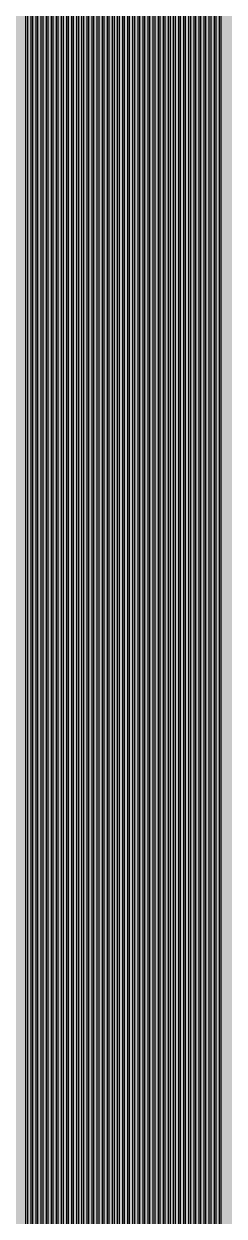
# Model space of a CAD drawing. Header units: metres. Extents: x -7231 to 10969, y -37556 to 1873.
# Drawn here: x 4284 to 4559, y -4676 to -3039 of the extents above; entities that cross this region are included whole.
import ezdxf

# ---------------------------------------------------------------- set-up
doc = ezdxf.new("R2010")
doc.units = ezdxf.units.M
doc.layers.add('Metal1', color=4, linetype='CONTINUOUS')
doc.layers.add('Polyimide', color=7, linetype='CONTINUOUS')

msp = doc.modelspace()

# ---------------------------------------------------------------- hatches: boundary and pattern name
at = {"layer": 'Polyimide'}
msp.add_hatch(color=7, dxfattribs=at).paths.add_polyline_path([(4065.7, -468), (4066.7, -502), (4068.5, -536), (4071.4, -570), (4075.5, -604), (4081, -638), (4088, -672), (4096.5, -706), (4106.6, -740), (4118.3, -774), (4131.6, -808), (4146.5, -842), (4162.9, -876), (4180.7, -910), (4199.8, -944), (4220.2, -978), (4241.7, -1012), (4264.2, -1046), (4287.5, -1080), (4311.5, -1114), (4336, -1148), (4360.9, -1182), (4385.9, -1216), (4410.9, -1250), (4435.7, -1284), (4460.2, -1318), (4484.2, -1352), (4507.5, -1385.9), (4530, -1419.9), (4551.5, -1453.9), (4571.9, -1487.9), (4591.1, -1521.9), (4608.9, -1555.9), (4625.3, -1589.9), (4640.1, -1623.9), (4653.4, -1657.9), (4665.1, -1691.9), (4675.2, -1725.9), (4683.7, -1759.9), (4690.7, -1793.9), (4696.2, -1827.9), (4700.3, -1861.9), (4703.2, -1895.9), (4705.1, -1929.9), (4706.1, -1963.9), (4706.4, -1997.9), (4706.5, -2031.9), (4706.5, -4793), (4710, -4838.4), (4720.2, -4882.7), (4737.1, -4925), (4760.1, -4964.2), (4788.9, -4999.5), (4822.6, -5030), (4860.5, -5055.1), (4901.8, -5074.2), (4901.8, -5074.2), (4970.7, -5105.2), (5034.7, -5145.3), (5092.8, -5193.5), (5143.8, -5249.2), (5186.9, -5311.2), (5221.2, -5378.4), (5246.2, -5449.7), (5261.4, -5523.7), (5266.5, -5599), (5261.4, -5674.3), (5246.2, -5748.3), (5221.2, -5819.6), (5186.9, -5886.8), (5143.8, -5948.8), (5092.8, -6004.5), (5034.7, -6052.7), (4970.7, -6092.8), (4901.8, -6123.8), (4860.5, -6142.9), (4822.6, -6168), (4788.9, -6198.5), (4760.1, -6233.8), (4737.1, -6273), (4720.2, -6315.3), (4710, -6359.6), (4706.5, -6405), (4706.5, -9221.5), (4710, -9266.9), (4720.2, -9311.2), (4737.1, -9353.5), (4760.1, -9392.7), (4788.9, -9428), (4822.6, -9458.5), (4860.5, -9483.6), (4901.8, -9502.7), (4970.7, -9533.7), (5034.7, -9573.8), (5092.8, -9622), (5143.8, -9677.7), (5186.9, -9739.7), (5221.2, -9806.9), (5246.2, -9878.2), (5261.4, -9952.2), (5266.5, -10027.5), (5261.4, -10102.8), (5246.2, -10176.8), (5221.2, -10248.1), (5186.9, -10315.3), (5143.8, -10377.3), (5092.8, -10433), (5034.7, -10481.2), (4970.7, -10521.3), (4901.8, -10552.3), (4860.5, -10571.4), (4822.6, -10596.5), (4788.9, -10627), (4760.1, -10662.3), (4737.1, -10701.5), (4720.2, -10743.8), (4710, -10788.1), (4706.5, -10833.5), (4706.5, -13650), (4710, -13695.4), (4720.2, -13739.7), (4737.1, -13782), (4760.1, -13821.2), (4788.9, -13856.5), (4822.6, -13887), (4860.5, -13912.1), (4901.8, -13931.2), (4970.7, -13962.2), (5034.7, -14002.2), (5092.8, -14050.5), (5143.8, -14106.2), (5186.9, -14168.2), (5221.2, -14235.4), (5246.2, -14306.7), (5261.4, -14380.7), (5266.5, -14456), (5261.4, -14531.3), (5246.2, -14605.3), (5221.2, -14676.5), (5186.9, -14743.8), (5143.8, -14805.8), (5092.8, -14861.5), (5034.7, -14909.7), (4970.7, -14949.8), (4901.8, -14980.8), (4860.5, -14999.9), (4822.6, -15025), (4788.9, -15055.5), (4760.1, -15090.8), (4737.1, -15130), (4720.2, -15172.3), (4710, -15216.6), (4706.5, -15262), (4706.5, -15456), (4720.9, -15750), (4764.1, -16041.3), (4835.7, -16326.8), (4934.9, -16604), (5060.7, -16870.2), (5212.1, -17122.7), (5387.5, -17359.2), (5585.2, -17577.3), (5803.3, -17775), (6039.8, -17950.4), (6292.3, -18101.8), (6558.4, -18227.6), (6835.6, -18326.8), (7121.2, -18398.3), (7412.4, -18441.5), (7706.5, -18456), (9969, -18456), (10047.4, -18459.8), (10125.1, -18471.4), (10201.2, -18490.4), (10275.2, -18516.9), (10346.1, -18550.5), (10413.5, -18590.8), (10476.5, -18637.6), (10534.7, -18690.3), (10587.4, -18748.5), (10634.2, -18811.5), (10674.5, -18878.9), (10708.1, -18949.8), (10734.6, -19023.8), (10753.6, -19099.9), (10765.2, -19177.6), (10769, -19256), (10769, -20895.8), (10730.2, -20951.4), (10694.6, -21009.1), (10662.2, -21068.6), (10633.2, -21129.9), (10607.6, -21192.7), (10585.5, -21256.7), (10566.9, -21322), (10552, -21388.1), (10540.8, -21455), (10533.4, -21522.3), (10529.6, -21590), (10529.6, -21657.8), (10533.4, -21725.5), (10540.8, -21792.9), (10552, -21859.7), (10566.9, -21925.9), (10585.5, -21991.1), (10607.6, -22055.2), (10633.2, -22117.9), (10662.2, -22179.2), (10694.6, -22238.7), (10730.2, -22296.4), (10769, -22352), (10769, -32454.2), (10728.7, -32510.5), (10691.7, -32568.9), (10658, -32629.3), (10627.8, -32691.6), (10601.2, -32755.4), (10578.2, -32820.7), (10558.9, -32887.1), (10543.4, -32954.5), (10531.8, -33022.7), (10524, -33091.4), (10520.1, -33160.5), (10520.1, -33229.7), (10524, -33298.8), (10531.8, -33367.5), (10543.4, -33435.7), (10558.9, -33503.1), (10578.2, -33569.5), (10601.2, -33634.8), (10627.8, -33698.6), (10658, -33760.8), (10691.7, -33821.3), (10728.7, -33879.7), (10769, -33936), (10769, -36556), (10765.2, -36634.4), (10753.6, -36712.1), (10734.6, -36788.2), (10708.1, -36862.1), (10674.5, -36933.1), (10634.2, -37000.5), (10587.4, -37063.5), (10534.7, -37121.7), (10476.5, -37174.4), (10413.5, -37221.2), (10346.1, -37261.5), (10275.2, -37295.1), (10201.2, -37321.6), (10125.1, -37340.6), (10047.4, -37352.1), (9969, -37356), (-6231, -37356), (-6309.4, -37352.1), (-6387.1, -37340.6), (-6463.2, -37321.6), (-6537.2, -37295.1), (-6608.1, -37261.5), (-6675.5, -37221.2), (-6738.5, -37174.4), (-6796.7, -37121.7), (-6849.4, -37063.5), (-6896.2, -37000.5), (-6936.5, -36933.1), (-6970.1, -36862.1), (-6996.6, -36788.2), (-7015.6, -36712.1), (-7027.2, -36634.4), (-7031, -36556), (-7031, -33936), (-6990.7, -33879.8), (-6953.7, -33821.3), (-6920, -33760.9), (-6889.8, -33698.6), (-6863.2, -33634.8), (-6840.2, -33569.5), (-6820.9, -33503.1), (-6805.4, -33435.7), (-6793.7, -33367.5), (-6785.9, -33298.8), (-6782, -33229.7), (-6782, -33160.5), (-6785.9, -33091.4), (-6793.7, -33022.7), (-6805.4, -32954.5), (-6820.9, -32887.1), (-6840.2, -32820.6), (-6863.2, -32755.4), (-6889.8, -32691.5), (-6920, -32629.3), (-6953.7, -32568.9), (-6990.7, -32510.4), (-7031, -32454.2), (-7031, -22364.8), (-6990.7, -22308.6), (-6953.7, -22250.1), (-6920, -22189.7), (-6889.8, -22127.5), (-6863.2, -22063.6), (-6840.2, -21998.4), (-6820.9, -21931.9), (-6805.4, -21864.5), (-6793.7, -21796.3), (-6785.9, -21727.6), (-6782, -21658.5), (-6782, -21589.3), (-6785.9, -21520.3), (-6793.7, -21451.5), (-6805.4, -21383.3), (-6820.9, -21315.9), (-6840.2, -21249.5), (-6863.2, -21184.2), (-6889.8, -21120.4), (-6920, -21058.1), (-6953.7, -20997.7), (-6990.7, -20939.3), (-7031, -20883), (-7031, -19256), (-7027.2, -19177.6), (-7015.6, -19099.9), (-6996.6, -19023.8), (-6970.1, -18949.8), (-6936.5, -18878.9), (-6896.2, -18811.5), (-6849.4, -18748.5), (-6796.7, -18690.3), (-6738.5, -18637.6), (-6675.5, -18590.8), (-6608.1, -18550.5), (-6537.2, -18516.9), (-6463.2, -18490.4), (-6387.1, -18471.4), (-6309.4, -18459.8), (-6231, -18456), (-3968.5, -18456), (-3674.4, -18441.5), (-3383.2, -18398.3), (-3097.6, -18326.8), (-2820.4, -18227.6), (-2554.3, -18101.8), (-2301.8, -17950.4), (-2065.3, -17775), (-1847.2, -17577.3), (-1649.5, -17359.2), (-1474.1, -17122.7), (-1322.7, -16870.2), (-1196.9, -16604), (-1097.7, -16326.8), (-1026.1, -16041.3), (-982.9, -15750), (-968.5, -15456), (-968.5, -15262), (-972, -15216.6), (-982.2, -15172.3), (-999.1, -15130), (-1022.1, -15090.8), (-1050.9, -15055.5), (-1084.6, -15025), (-1122.5, -14999.9), (-1163.8, -14980.8), (-1232.7, -14949.8), (-1296.7, -14909.7), (-1354.8, -14861.5), (-1405.8, -14805.8), (-1448.9, -14743.8), (-1483.2, -14676.5), (-1508.2, -14605.3), (-1523.4, -14531.3), (-1528.5, -14456), (-1523.4, -14380.7), (-1508.2, -14306.7), (-1483.2, -14235.4), (-1448.9, -14168.2), (-1405.8, -14106.2), (-1354.8, -14050.5), (-1296.7, -14002.2), (-1232.7, -13962.2), (-1163.8, -13931.2), (-1122.5, -13912.1), (-1084.6, -13887), (-1050.9, -13856.5), (-1022.1, -13821.2), (-999.1, -13782), (-982.2, -13739.7), (-972, -13695.4), (-968.5, -13650), (-968.5, -12309.6), (-972, -12264.3), (-982.2, -12219.9), (-999.1, -12177.7), (-1022.1, -12138.5), (-1050.9, -12103.2), (-1084.6, -12072.6), (-1122.5, -12047.5), (-1163.8, -12028.5), (-1232.7, -11997.4), (-1296.7, -11957.4), (-1354.8, -11909.1), (-1405.8, -11853.5), (-1448.9, -11791.5), (-1483.2, -11724.2), (-1508.2, -11653), (-1523.4, -11579), (-1528.5, -11503.7), (-1523.4, -11428.3), (-1508.2, -11354.4), (-1483.2, -11283.1), (-1448.9, -11215.9), (-1405.8, -11153.8), (-1354.8, -11098.2), (-1296.7, -11049.9), (-1232.7, -11009.9), (-1163.8, -10978.8), (-1122.5, -10959.8), (-1084.6, -10934.7), (-1050.9, -10904.1), (-1022.1, -10868.9), (-999.1, -10829.6), (-982.2, -10787.4), (-972, -10743), (-968.5, -10697.7), (-968.5, -9357.3), (-972, -9311.9), (-982.2, -9267.6), (-999.1, -9225.4), (-1022.1, -9186.1), (-1050.9, -9150.8), (-1084.6, -9120.3), (-1122.5, -9095.2), (-1163.8, -9076.2), (-1163.8, -9076.2), (-1232.7, -9045.1), (-1296.7, -9005.1), (-1354.8, -8956.8), (-1405.8, -8901.1), (-1448.9, -8839.1), (-1483.2, -8771.9), (-1508.2, -8700.6), (-1523.4, -8626.7), (-1528.5, -8551.3), (-1523.4, -8476), (-1508.2, -8402), (-1483.2, -8330.8), (-1448.9, -8263.5), (-1405.8, -8201.5), (-1354.8, -8145.9), (-1296.7, -8097.6), (-1232.7, -8057.6), (-1163.8, -8026.5), (-1163.8, -8026.5), (-1122.5, -8007.4), (-1084.6, -7982.4), (-1050.9, -7951.8), (-1022.1, -7916.5), (-999.1, -7877.3), (-982.2, -7835), (-972, -7790.7), (-968.5, -7745.4), (-968.5, -6405), (-972, -6359.6), (-982.2, -6315.3), (-999.1, -6273), (-1022.1, -6233.8), (-1050.9, -6198.5), (-1084.6, -6168), (-1122.5, -6142.9), (-1163.8, -6123.8), (-1163.8, -6123.8), (-1232.7, -6092.8), (-1296.7, -6052.7), (-1354.8, -6004.5), (-1405.8, -5948.8), (-1448.9, -5886.8), (-1483.2, -5819.6), (-1508.2, -5748.3), (-1523.4, -5674.3), (-1528.5, -5599), (-1523.4, -5523.7), (-1508.2, -5449.7), (-1483.2, -5378.4), (-1448.9, -5311.2), (-1405.8, -5249.2), (-1354.8, -5193.5), (-1296.7, -5145.3), (-1232.7, -5105.2), (-1163.8, -5074.2), (-1163.8, -5074.2), (-1122.5, -5055.1), (-1084.6, -5030), (-1050.9, -4999.5), (-1022.1, -4964.2), (-999.1, -4925), (-982.2, -4882.7), (-972, -4838.4), (-968.5, -4793), (-968.5, -2031.9), (-968.4, -1997.9), (-968.1, -1963.9), (-967.1, -1929.9), (-965.2, -1895.9), (-962.2, -1861.9), (-958, -1827.9), (-952.4, -1793.9), (-945.3, -1759.9), (-936.6, -1725.9), (-926.4, -1691.9), (-914.4, -1657.9), (-900.9, -1623.9), (-885.7, -1589.9), (-869.1, -1555.9), (-850.9, -1521.9), (-831.4, -1487.9), (-810.6, -1453.9), (-788.7, -1419.9), (-765.8, -1385.9), (-742.1, -1352), (-717.6, -1318), (-692.7, -1284), (-667.4, -1250), (-641.9, -1216), (-616.4, -1182), (-591.1, -1148), (-566.1, -1114), (-541.7, -1080), (-517.9, -1046), (-495, -1012), (-473.1, -978), (-452.4, -944), (-432.8, -910), (-414.7, -876), (-398, -842), (-382.9, -808), (-369.3, -774), (-357.4, -740), (-347.1, -706), (-338.4, -672), (-331.3, -638), (-325.7, -604), (-321.5, -570), (-318.6, -536), (-316.7, -502), (-315.7, -468), (-315.3, -434), (-315.2, -400), (-315.2, 401), (-315.2, 451), (-315.2, 1644), (-270.2, 1644), (-270, 1637.1), (-269.4, 1630.3), (-268.2, 1623.5), (-266.7, 1616.8), (-264.7, 1610.2), (-262.3, 1603.8), (-259.4, 1597.6), (-256.2, 1591.5), (-252.6, 1585.7), (-248.6, 1580.1), (-244.2, 1574.8), (-239.5, 1569.8), (-234.5, 1565.1), (-229.2, 1560.7), (-223.6, 1556.7), (-217.8, 1553.1), (-211.7, 1549.8), (-205.4, 1547), (-199, 1544.6), (-192.4, 1542.6), (-185.7, 1541), (-179, 1539.9), (-172.1, 1539.2), (-165.2, 1539), (-158.4, 1539.2), (-151.5, 1539.9), (-144.8, 1541), (-138.1, 1542.6), (-131.5, 1544.6), (-125.1, 1547), (-118.8, 1549.8), (-112.8, 1553.1), (-106.9, 1556.7), (-101.3, 1560.7), (-96, 1565.1), (-91, 1569.8), (-86.3, 1574.8), (-81.9, 1580.1), (-77.9, 1585.7), (-74.3, 1591.5), (-71.1, 1597.6), (-68.2, 1603.8), (-65.8, 1610.2), (-63.8, 1616.8), (-62.3, 1623.5), (-61.1, 1630.3), (-60.5, 1637.1), (-60.2, 1644), (1853, 1644), (1853, 1573), (3815.2, 1573), (3815.5, 1579.5), (3816.1, 1586.1), (3817.2, 1592.5), (3818.7, 1598.9), (3820.6, 1605.1), (3822.9, 1611.3), (3825.6, 1617.2), (3828.6, 1623), (3832.1, 1628.6), (3835.9, 1633.9), (3840.1, 1638.9), (3844.5, 1643.7), (3849.3, 1648.2), (3854.4, 1652.3), (3859.7, 1656.1), (3865.2, 1659.6), (3871, 1662.7), (3877, 1665.4), (3883.1, 1667.7), (3889.4, 1669.6), (3895.7, 1671.1), (3902.2, 1672.1), (3908.7, 1672.8), (3915.2, 1673), (3921.8, 1672.8), (3928.3, 1672.1), (3934.8, 1671.1), (3941.1, 1669.6), (3947.4, 1667.7), (3953.5, 1665.4), (3959.5, 1662.7), (3965.2, 1659.6), (3970.8, 1656.1), (3976.1, 1652.3), (3981.2, 1648.2), (3986, 1643.7), (3990.4, 1638.9), (3994.6, 1633.9), (3998.4, 1628.6), (4001.9, 1623), (4004.9, 1617.2), (4007.6, 1611.3), (4009.9, 1605.1), (4011.8, 1598.9), (4013.3, 1592.5), (4014.4, 1586.1), (4015, 1579.5), (4015.2, 1573), (4065.2, 1573), (4065.2, 451), (4065.2, 401), (4065.2, -400), (4065.3, -434), (4065.7, -468)])

# ---------------------------------------------------------------- linework, layer by layer
at = {"layer": 'Metal1'}
for points in [[(4286.5, -16631.9), (4286.5, -2032.2), (4258.7, -1988.4), (4230.8, -1944.4), (4202.8, -1900.4), (4174.9, -1856.4), (4146.9, -1812.4), (4119, -1768.3), (4091.1, -1724.3), (4063.8, -1680.3), (4037.4, -1636.3), (4011.8, -1592.2), (3987.1, -1548.2), (3963.1, -1504.2), (3939.8, -1460.1), (3917.4, -1416.1), (3895.7, -1372.1)], [(3897.5, -1371.2), (3919.2, -1415.2), (3941.6, -1459.2), (3964.8, -1503.2), (3988.8, -1547.2), (4013.6, -1591.2), (4039.2, -1635.2), (4065.6, -1679.2), (4092.8, -1723.3), (4120.7, -1767.3), (4148.6, -1811.3), (4176.6, -1855.3), (4204.5, -1899.3), (4232.4, -1943.3), (4260.4, -1987.4), (4288.5, -2031.6), (4288.5, -16631.9)], [(4293.5, -16631.9), (4293.5, -2032.2), (4265.6, -1988.4), (4237.6, -1944.4), (4209.5, -1900.4), (4181.5, -1856.4), (4153.4, -1812.4), (4125.4, -1768.3), (4097.4, -1724.3), (4070.1, -1680.3), (4043.6, -1636.3), (4017.9, -1592.2), (3993, -1548.2), (3968.9, -1504.2), (3945.6, -1460.1), (3923.1, -1416.1), (3901.4, -1372.1)], [(3903.2, -1371.2), (3924.9, -1415.2), (3947.4, -1459.2), (3970.7, -1503.2), (3994.8, -1547.2), (4019.6, -1591.2), (4045.3, -1635.2), (4071.8, -1679.2), (4099.1, -1723.2), (4127.1, -1767.3), (4155.1, -1811.3), (4183.2, -1855.3), (4211.2, -1899.3), (4239.3, -1943.3), (4267.3, -1987.4), (4295.5, -2031.6), (4295.5, -16631.9)], [(4300.5, -16631.9), (4300.5, -2032.2), (4272.5, -1988.4), (4244.4, -1944.4), (4216.2, -1900.4), (4188.1, -1856.4), (4160, -1812.4), (4131.8, -1768.3), (4103.7, -1724.3), (4076.3, -1680.3), (4049.7, -1636.3), (4024, -1592.2), (3999, -1548.2), (3974.8, -1504.2), (3951.5, -1460.1), (3928.9, -1416.1), (3907, -1372.1)], [(3908.8, -1371.2), (3930.6, -1415.2), (3953.2, -1459.2), (3976.6, -1503.2), (4000.7, -1547.2), (4025.7, -1591.2), (4051.5, -1635.2), (4078, -1679.2), (4105.4, -1723.2), (4133.5, -1767.3), (4161.6, -1811.3), (4189.8, -1855.3), (4217.9, -1899.3), (4246.1, -1943.3), (4274.2, -1987.4), (4302.5, -2031.6), (4302.5, -16631.9)], [(4307.5, -16631.9), (4307.5, -2032.2), (4279.4, -1988.4), (4251.2, -1944.4), (4223, -1900.4), (4194.7, -1856.4), (4166.5, -1812.4), (4138.2, -1768.3), (4110.1, -1724.3), (4082.6, -1680.3), (4055.9, -1636.3), (4030, -1592.2), (4005, -1548.2), (3980.7, -1504.2), (3957.3, -1460.1), (3934.6, -1416.1), (3912.7, -1372.1)], [(3914.5, -1371.2), (3936.4, -1415.2), (3959, -1459.2), (3982.5, -1503.2), (4006.7, -1547.2), (4031.8, -1591.2), (4057.6, -1635.2), (4084.3, -1679.2), (4111.8, -1723.2), (4139.9, -1767.3), (4168.2, -1811.3), (4196.4, -1855.3), (4224.6, -1899.3), (4252.9, -1943.3), (4281.1, -1987.4), (4309.5, -2031.6), (4309.5, -16631.9)], [(4314.5, -16631.9), (4314.5, -2032.2), (4286.3, -1988.4), (4258, -1944.4), (4229.7, -1900.4), (4201.3, -1856.4), (4173, -1812.4), (4144.7, -1768.3), (4116.4, -1724.3), (4088.8, -1680.3), (4062, -1636.3), (4036.1, -1592.2), (4010.9, -1548.2), (3986.6, -1504.2), (3963.1, -1460.1), (3940.3, -1416.1), (3918.3, -1372.1)], [(3920.1, -1371.2), (3942.1, -1415.2), (3964.9, -1459.2), (3988.4, -1503.2), (4012.7, -1547.2), (4037.8, -1591.2), (4063.7, -1635.2), (4090.5, -1679.2), (4118.1, -1723.2), (4146.4, -1767.3), (4174.7, -1811.3), (4203, -1855.3), (4231.3, -1899.3), (4259.7, -1943.3), (4288, -1987.4), (4316.5, -2031.6), (4316.5, -16631.9)], [(4321.5, -16631.9), (4321.5, -2032.2), (4293.2, -1988.4), (4264.8, -1944.4), (4236.4, -1900.4), (4208, -1856.4), (4179.5, -1812.4), (4151.1, -1768.3), (4122.7, -1724.3), (4095, -1680.3), (4068.2, -1636.3), (4042.1, -1592.2), (4016.9, -1548.2), (3992.5, -1504.2), (3968.9, -1460.1), (3946.1, -1416.1), (3924, -1372.1)], [(3925.8, -1371.2), (3947.8, -1415.2), (3970.7, -1459.2), (3994.3, -1503.2), (4018.7, -1547.2), (4043.9, -1591.2), (4069.9, -1635.2), (4096.7, -1679.2), (4124.4, -1723.2), (4152.8, -1767.3), (4181.2, -1811.3), (4209.6, -1855.3), (4238.1, -1899.3), (4266.5, -1943.3), (4294.9, -1987.4), (4323.5, -2031.6), (4323.5, -16631.9)], [(4328.5, -16631.9), (4328.5, -2032.2), (4300.1, -1988.4), (4271.6, -1944.4), (4243.1, -1900.4), (4214.6, -1856.4), (4186, -1812.4), (4157.5, -1768.3), (4129.1, -1724.3), (4101.3, -1680.3), (4074.3, -1636.3), (4048.2, -1592.2), (4022.9, -1548.2), (3998.4, -1504.2), (3974.7, -1460.1), (3951.8, -1416.1), (3929.6, -1372.1)], [(3931.4, -1371.2), (3953.6, -1415.2), (3976.5, -1459.2), (4000.2, -1503.2), (4024.6, -1547.2), (4049.9, -1591.2), (4076, -1635.2), (4103, -1679.2), (4130.7, -1723.2), (4159.2, -1767.3), (4187.7, -1811.3), (4216.2, -1855.3), (4244.8, -1899.3), (4273.3, -1943.3), (4301.8, -1987.4), (4330.5, -2031.6), (4330.5, -16631.9)], [(4335.5, -16631.9), (4335.5, -2032.2), (4307, -1988.4), (4278.4, -1944.4), (4249.8, -1900.4), (4221.2, -1856.4), (4192.6, -1812.4), (4163.9, -1768.3), (4135.4, -1724.3), (4107.5, -1680.3), (4080.5, -1636.3), (4054.3, -1592.2), (4028.9, -1548.2), (4004.3, -1504.2), (3980.5, -1460.1), (3957.5, -1416.1), (3935.3, -1372.1)], [(3937.1, -1371.2), (3959.3, -1415.2), (3982.3, -1459.2), (4006, -1503.2), (4030.6, -1547.2), (4056, -1591.2), (4082.2, -1635.2), (4109.2, -1679.2), (4137.1, -1723.2), (4165.6, -1767.3), (4194.2, -1811.3), (4222.9, -1855.3), (4251.5, -1899.3), (4280.1, -1943.3), (4308.7, -1987.4), (4337.5, -2031.6), (4337.5, -16631.9)], [(4342.5, -16631.9), (4342.5, -2032.2), (4313.9, -1988.4), (4285.2, -1944.4), (4256.5, -1900.4), (4227.8, -1856.4), (4199.1, -1812.4), (4170.4, -1768.3), (4141.7, -1724.3), (4113.7, -1680.3), (4086.6, -1636.3), (4060.3, -1592.2), (4034.8, -1548.2), (4010.2, -1504.2), (3986.3, -1460.1), (3963.3, -1416.1), (3941, -1372.1)], [(3942.8, -1371.2), (3965, -1415.2), (3988.1, -1459.2), (4011.9, -1503.2), (4036.6, -1547.2), (4062, -1591.2), (4088.3, -1635.2), (4115.4, -1679.2), (4143.4, -1723.2), (4172, -1767.3), (4200.8, -1811.3), (4229.5, -1855.3), (4258.2, -1899.3), (4286.9, -1943.3), (4315.6, -1987.3), (4344.5, -2031.6), (4344.5, -16631.9)], [(4349.5, -16631.9), (4349.5, -2032.2), (4320.9, -1988.4), (4292, -1944.4), (4263.2, -1900.4), (4234.4, -1856.4), (4205.6, -1812.4), (4176.8, -1768.3), (4148, -1724.3), (4120, -1680.3), (4092.8, -1636.3), (4066.4, -1592.2), (4040.8, -1548.2), (4016.1, -1504.2), (3992.1, -1460.1), (3969, -1416.1), (3946.6, -1372.1)], [(3948.4, -1371.2), (3970.8, -1415.2), (3993.9, -1459.2), (4017.8, -1503.2), (4042.6, -1547.2), (4068.1, -1591.2), (4094.5, -1635.2), (4121.7, -1679.2), (4149.7, -1723.2), (4178.5, -1767.3), (4207.3, -1811.3), (4236.1, -1855.3), (4264.9, -1899.3), (4293.7, -1943.3), (4322.5, -1987.3), (4351.5, -2031.6), (4351.5, -16631.9)], [(4356.5, -16631.9), (4356.5, -2032.2), (4327.8, -1988.4), (4299, -1944.4), (4270.1, -1900.4), (4241.3, -1856.4), (4212.4, -1812.4), (4183.6, -1768.3), (4154.8, -1724.3), (4126.7, -1680.3), (4099.4, -1636.3), (4073, -1592.2), (4047.4, -1548.2), (4022.6, -1504.2), (3998.7, -1460.1), (3975.5, -1416.1), (3953.1, -1372.1)], [(3954.9, -1371.2), (3977.3, -1415.2), (4000.4, -1459.2), (4024.4, -1503.2), (4049.1, -1547.2), (4074.7, -1591.2), (4101.1, -1635.2), (4128.4, -1679.2), (4156.5, -1723.2), (4185.2, -1767.3), (4214.1, -1811.3), (4242.9, -1855.3), (4271.8, -1899.3), (4300.6, -1943.3), (4329.5, -1987.3), (4358.5, -2031.6), (4358.5, -16631.9)], [(4363.5, -16631.9), (4363.5, -2032.2), (4335, -1988.4), (4306.3, -1944.4), (4277.6, -1900.4), (4248.9, -1856.4), (4220.2, -1812.4), (4191.5, -1768.3), (4162.8, -1724.3), (4134.9, -1680.3), (4107.8, -1636.3), (4081.5, -1592.2), (4056, -1548.2), (4031.4, -1504.2), (4007.6, -1460.1), (3984.5, -1416.1), (3962.2, -1372.1)], [(3964, -1371.2), (3986.3, -1415.2), (4009.3, -1459.2), (4033.2, -1503.2), (4057.8, -1547.2), (4083.2, -1591.2), (4109.5, -1635.2), (4136.6, -1679.2), (4164.5, -1723.2), (4193.2, -1767.3), (4221.9, -1811.3), (4250.6, -1855.3), (4279.3, -1899.3), (4307.9, -1943.3), (4336.6, -1987.3), (4365.5, -2031.6), (4365.5, -16631.9)], [(4370.5, -16631.9), (4370.5, -2032.2), (4341.9, -1988.4), (4313.1, -1944.4), (4284.3, -1900.4), (4255.5, -1856.4), (4226.7, -1812.4), (4197.9, -1768.3), (4169.2, -1724.3), (4141.1, -1680.3), (4113.9, -1636.3), (4087.6, -1592.2), (4062, -1548.2), (4037.3, -1504.2), (4013.4, -1460.1), (3990.2, -1416.1), (3967.9, -1372.1)], [(3969.7, -1371.2), (3992, -1415.2), (4015.1, -1459.2), (4039, -1503.2), (4063.8, -1547.2), (4089.3, -1591.2), (4115.6, -1635.2), (4142.8, -1679.2), (4170.9, -1723.2), (4199.6, -1767.3), (4228.4, -1811.3), (4257.2, -1855.3), (4286, -1899.3), (4314.8, -1943.3), (4343.5, -1987.3), (4372.5, -2031.6), (4372.5, -16631.9)], [(4377.5, -16631.9), (4377.5, -2032.2), (4348.8, -1988.4), (4319.9, -1944.4), (4291, -1900.4), (4262.1, -1856.4), (4233.2, -1812.4), (4204.3, -1768.3), (4175.5, -1724.3), (4147.4, -1680.3), (4120.1, -1636.3), (4093.6, -1592.2), (4068, -1548.2), (4043.2, -1504.2), (4019.2, -1460.1), (3996, -1416.1), (3973.6, -1372.1)], [(3975.3, -1371.2), (3997.8, -1415.2), (4020.9, -1459.2), (4044.9, -1503.2), (4069.7, -1547.2), (4095.3, -1591.2), (4121.8, -1635.2), (4149.1, -1679.2), (4177.2, -1723.2), (4206, -1767.3), (4234.9, -1811.3), (4263.8, -1855.3), (4292.7, -1899.3), (4321.6, -1943.3), (4350.4, -1987.3), (4379.5, -2031.6), (4379.5, -16631.9)], [(4384.5, -16631.9), (4384.5, -2032.2), (4355.7, -1988.4), (4326.7, -1944.4), (4297.7, -1900.4), (4268.7, -1856.4), (4239.7, -1812.4), (4210.8, -1768.3), (4181.8, -1724.3), (4153.6, -1680.3), (4126.2, -1636.3), (4099.7, -1592.2), (4074, -1548.2), (4049.1, -1504.2), (4025, -1460.1), (4001.7, -1416.1), (3979.2, -1372.1)], [(3981, -1371.2), (4003.5, -1415.2), (4026.8, -1459.2), (4050.8, -1503.2), (4075.7, -1547.2), (4101.4, -1591.2), (4127.9, -1635.2), (4155.3, -1679.2), (4183.5, -1723.2), (4212.4, -1767.3), (4241.4, -1811.3), (4270.4, -1855.3), (4299.4, -1899.3), (4328.4, -1943.3), (4357.4, -1987.3), (4386.5, -2031.6), (4386.5, -16631.9)], [(4391.5, -16631.9), (4391.5, -2032.2), (4362.6, -1988.4), (4333.5, -1944.4), (4304.4, -1900.4), (4275.3, -1856.4), (4246.3, -1812.4), (4217.2, -1768.4), (4188.2, -1724.3), (4159.8, -1680.3), (4132.4, -1636.3), (4105.7, -1592.2), (4079.9, -1548.2), (4055, -1504.2), (4030.8, -1460.1), (4007.4, -1416.1), (3984.9, -1372.1)], [(3986.7, -1371.2), (4009.2, -1415.2), (4032.6, -1459.2), (4056.7, -1503.2), (4081.7, -1547.2), (4107.5, -1591.2), (4134.1, -1635.2), (4161.5, -1679.2), (4189.8, -1723.2), (4218.9, -1767.2), (4247.9, -1811.3), (4277, -1855.3), (4306.1, -1899.3), (4335.2, -1943.3), (4364.3, -1987.3), (4393.5, -2031.6), (4393.5, -16631.9)], [(4398.5, -16631.9), (4398.5, -2032.2), (4369.5, -1988.4), (4340.3, -1944.4), (4311.1, -1900.4), (4282, -1856.4), (4252.8, -1812.4), (4223.6, -1768.4), (4194.5, -1724.3), (4166.1, -1680.3), (4138.5, -1636.3), (4111.8, -1592.2), (4085.9, -1548.2), (4060.9, -1504.2), (4036.6, -1460.1), (4013.2, -1416.1), (3990.5, -1372.1)], [(3992.3, -1371.2), (4015, -1415.2), (4038.4, -1459.2), (4062.6, -1503.2), (4087.6, -1547.2), (4113.5, -1591.2), (4140.2, -1635.2), (4167.8, -1679.2), (4196.2, -1723.2), (4225.3, -1767.2), (4254.5, -1811.3), (4283.6, -1855.3), (4312.8, -1899.3), (4342, -1943.3), (4371.2, -1987.3), (4400.5, -2031.6), (4400.5, -16631.9)], [(4405.5, -16631.9), (4405.5, -2032.2), (4376.4, -1988.4), (4347.1, -1944.4), (4317.9, -1900.4), (4288.6, -1856.4), (4259.3, -1812.4), (4230, -1768.4), (4200.8, -1724.3), (4172.3, -1680.3), (4144.7, -1636.3), (4117.8, -1592.2), (4091.9, -1548.2), (4066.7, -1504.2), (4042.4, -1460.1), (4018.9, -1416.1), (3996.2, -1372.1)], [(3998, -1371.2), (4020.7, -1415.2), (4044.2, -1459.2), (4068.5, -1503.2), (4093.6, -1547.2), (4119.6, -1591.2), (4146.4, -1635.2), (4174, -1679.2), (4202.5, -1723.2), (4231.7, -1767.2), (4261, -1811.3), (4290.2, -1855.3), (4319.5, -1899.3), (4348.8, -1943.3), (4378.1, -1987.3), (4407.5, -2031.6), (4407.5, -16631.9)], [(4412.5, -16631.9), (4412.5, -2032.2), (4383.3, -1988.5), (4353.9, -1944.4), (4324.6, -1900.4), (4295.2, -1856.4), (4265.8, -1812.4), (4236.5, -1768.4), (4207.2, -1724.3), (4178.5, -1680.3), (4150.8, -1636.3), (4123.9, -1592.2), (4097.9, -1548.2), (4072.6, -1504.2), (4048.2, -1460.1), (4024.6, -1416.1), (4001.9, -1372.1)], [(4003.6, -1371.2), (4026.4, -1415.2), (4050, -1459.2), (4074.4, -1503.2), (4099.6, -1547.2), (4125.6, -1591.2), (4152.5, -1635.2), (4180.2, -1679.2), (4208.8, -1723.2), (4238.1, -1767.2), (4267.5, -1811.3), (4296.9, -1855.3), (4326.2, -1899.3), (4355.6, -1943.3), (4385, -1987.3), (4414.5, -2031.6), (4414.5, -16631.9)], [(4419.5, -16631.9), (4419.5, -2032.2), (4390.2, -1988.5), (4360.7, -1944.4), (4331.3, -1900.4), (4301.8, -1856.4), (4272.4, -1812.4), (4242.9, -1768.4), (4213.5, -1724.3), (4184.8, -1680.3), (4156.9, -1636.3), (4130, -1592.2), (4103.8, -1548.2), (4078.5, -1504.2), (4054, -1460.1), (4030.4, -1416.1), (4007.5, -1372.1)], [(4009.3, -1371.2), (4032.1, -1415.2), (4055.8, -1459.2), (4080.3, -1503.2), (4105.6, -1547.2), (4131.7, -1591.2), (4158.6, -1635.2), (4186.5, -1679.2), (4215.2, -1723.2), (4244.6, -1767.2), (4274, -1811.3), (4303.5, -1855.3), (4332.9, -1899.3), (4362.4, -1943.3), (4391.9, -1987.3), (4421.5, -2031.6), (4421.5, -16631.9)], [(4426.5, -16631.9), (4426.5, -2032.2), (4397.1, -1988.5), (4367.6, -1944.4), (4338, -1900.4), (4308.4, -1856.4), (4278.9, -1812.4), (4249.3, -1768.4), (4219.8, -1724.3), (4191, -1680.3), (4163.1, -1636.3), (4136, -1592.2), (4109.8, -1548.2), (4084.4, -1504.2), (4059.9, -1460.1), (4036.1, -1416.1), (4013.2, -1372.1)], [(4015, -1371.2), (4037.9, -1415.2), (4061.6, -1459.2), (4086.2, -1503.2), (4111.5, -1547.2), (4137.7, -1591.2), (4164.8, -1635.2), (4192.7, -1679.2), (4221.5, -1723.2), (4251, -1767.2), (4280.5, -1811.3), (4310.1, -1855.3), (4339.7, -1899.3), (4369.2, -1943.3), (4398.8, -1987.3), (4428.5, -2031.6), (4428.5, -16631.9)], [(4433.5, -16631.9), (4433.5, -2032.2), (4404, -1988.5), (4374.4, -1944.4), (4344.7, -1900.4), (4315.1, -1856.4), (4285.4, -1812.4), (4255.7, -1768.4), (4226.1, -1724.3), (4197.3, -1680.3), (4169.2, -1636.3), (4142.1, -1592.2), (4115.8, -1548.2), (4090.3, -1504.2), (4065.7, -1460.2), (4041.8, -1416.1), (4018.8, -1372.1)], [(4020.6, -1371.2), (4043.6, -1415.2), (4067.4, -1459.2), (4092, -1503.2), (4117.5, -1547.2), (4143.8, -1591.2), (4170.9, -1635.2), (4198.9, -1679.2), (4227.8, -1723.2), (4257.4, -1767.2), (4287.1, -1811.3), (4316.7, -1855.3), (4346.4, -1899.3), (4376, -1943.3), (4405.7, -1987.3), (4435.5, -2031.6), (4435.5, -16631.9)], [(4440.5, -16631.9), (4440.5, -2032.2), (4410.9, -1988.5), (4381.2, -1944.4), (4351.4, -1900.4), (4321.7, -1856.4), (4291.9, -1812.4), (4262.2, -1768.4), (4232.5, -1724.3), (4203.5, -1680.3), (4175.4, -1636.3), (4148.1, -1592.2), (4121.7, -1548.2), (4096.2, -1504.2), (4071.5, -1460.2), (4047.6, -1416.1), (4024.5, -1372.1)], [(4026.3, -1371.2), (4049.3, -1415.2), (4073.2, -1459.2), (4097.9, -1503.2), (4123.5, -1547.2), (4149.8, -1591.2), (4177.1, -1635.2), (4205.2, -1679.2), (4234.1, -1723.2), (4263.8, -1767.2), (4293.6, -1811.3), (4323.3, -1855.3), (4353.1, -1899.3), (4382.8, -1943.3), (4412.6, -1987.3), (4442.5, -2031.6), (4442.5, -16631.9)], [(4447.5, -16631.9), (4447.5, -2032.2), (4417.8, -1988.5), (4388, -1944.4), (4358.1, -1900.4), (4328.3, -1856.4), (4298.4, -1812.4), (4268.6, -1768.4), (4238.8, -1724.3), (4209.7, -1680.3), (4181.5, -1636.3), (4154.2, -1592.2), (4127.7, -1548.2), (4102.1, -1504.2), (4077.3, -1460.2), (4053.3, -1416.1), (4030.2, -1372.1)], [(4031.9, -1371.2), (4055.1, -1415.2), (4079, -1459.2), (4103.8, -1503.2), (4129.4, -1547.2), (4155.9, -1591.2), (4183.2, -1635.2), (4211.4, -1679.2), (4240.5, -1723.2), (4270.3, -1767.2), (4300.1, -1811.3), (4329.9, -1855.3), (4359.8, -1899.3), (4389.6, -1943.3), (4419.5, -1987.3), (4449.5, -2031.6), (4449.5, -16631.9)], [(4454.5, -16631.9), (4454.5, -2032.2), (4424.8, -1988.5), (4394.9, -1944.4), (4365, -1900.4), (4335.1, -1856.4), (4305.3, -1812.4), (4275.4, -1768.4), (4245.5, -1724.3), (4216.4, -1680.3), (4188.2, -1636.3), (4160.8, -1592.2), (4134.3, -1548.2), (4108.6, -1504.2), (4083.8, -1460.2), (4059.8, -1416.1), (4036.6, -1372.1)], [(4038.4, -1371.2), (4061.6, -1415.2), (4085.6, -1459.2), (4110.4, -1503.2), (4136, -1547.2), (4162.5, -1591.2), (4189.9, -1635.2), (4218.1, -1679.2), (4247.2, -1723.2), (4277, -1767.2), (4306.9, -1811.3), (4336.8, -1855.3), (4366.7, -1899.3), (4396.6, -1943.3), (4426.4, -1987.3), (4456.5, -2031.6), (4456.5, -16631.9)], [(4461.5, -16631.9), (4461.5, -2032.2), (4431.9, -1988.5), (4402.2, -1944.4), (4372.5, -1900.4), (4342.7, -1856.4), (4313, -1812.4), (4283.3, -1768.4), (4253.6, -1724.3), (4224.6, -1680.3), (4196.6, -1636.3), (4169.3, -1592.2), (4143, -1548.2), (4117.4, -1504.2), (4092.7, -1460.2), (4068.8, -1416.1), (4045.8, -1372.1)], [(4047.5, -1371.2), (4070.6, -1415.2), (4094.5, -1459.2), (4119.2, -1503.2), (4144.7, -1547.2), (4171, -1591.2), (4198.2, -1635.2), (4226.3, -1679.2), (4255.3, -1723.2), (4284.9, -1767.2), (4314.7, -1811.3), (4344.4, -1855.3), (4374.1, -1899.3), (4403.9, -1943.3), (4433.6, -1987.3), (4463.5, -2031.6), (4463.5, -16631.9)], [(4468.5, -16631.9), (4468.5, -2032.2), (4438.8, -1988.5), (4409, -1944.4), (4379.2, -1900.4), (4349.4, -1856.4), (4319.5, -1812.4), (4289.7, -1768.4), (4259.9, -1724.3), (4230.9, -1680.3), (4202.7, -1636.3), (4175.4, -1592.2), (4148.9, -1548.2), (4123.3, -1504.2), (4098.5, -1460.2), (4074.6, -1416.1), (4051.4, -1372.1)], [(4053.2, -1371.2), (4076.3, -1415.2), (4100.3, -1459.2), (4125, -1503.2), (4150.6, -1547.2), (4177.1, -1591.2), (4204.4, -1635.2), (4232.6, -1679.2), (4261.6, -1723.2), (4291.4, -1767.2), (4321.2, -1811.3), (4351, -1855.3), (4380.8, -1899.3), (4410.7, -1943.3), (4440.5, -1987.3), (4470.5, -2031.6), (4470.5, -16631.9)], [(4475.5, -16631.9), (4475.5, -2032.2), (4445.8, -1988.5), (4415.8, -1944.4), (4385.9, -1900.4), (4356, -1856.4), (4326.1, -1812.4), (4296.1, -1768.4), (4266.3, -1724.3), (4237.1, -1680.3), (4208.8, -1636.3), (4181.4, -1592.2), (4154.9, -1548.2), (4129.2, -1504.2), (4104.3, -1460.2), (4080.3, -1416.1), (4057.1, -1372.1)], [(4058.9, -1371.2), (4082.1, -1415.2), (4106.1, -1459.2), (4130.9, -1503.2), (4156.6, -1547.2), (4183.1, -1591.2), (4210.5, -1635.2), (4238.8, -1679.2), (4267.9, -1723.2), (4297.8, -1767.2), (4327.7, -1811.3), (4357.6, -1855.3), (4387.6, -1899.3), (4417.5, -1943.3), (4447.4, -1987.3), (4477.5, -2031.6), (4477.5, -16631.9)], [(4482.5, -16631.9), (4482.5, -2032.2), (4452.7, -1988.5), (4422.6, -1944.4), (4392.6, -1900.4), (4362.6, -1856.4), (4332.6, -1812.4), (4302.6, -1768.4), (4272.6, -1724.3), (4243.4, -1680.3), (4215, -1636.3), (4187.5, -1592.2), (4160.9, -1548.2), (4135.1, -1504.2), (4110.2, -1460.2), (4086, -1416.1), (4062.7, -1372.1)], [(4064.5, -1371.2), (4087.8, -1415.2), (4111.9, -1459.2), (4136.8, -1503.2), (4162.6, -1547.2), (4189.2, -1591.2), (4216.7, -1635.2), (4245, -1679.2), (4274.3, -1723.2), (4304.2, -1767.2), (4334.2, -1811.3), (4364.3, -1855.3), (4394.3, -1899.3), (4424.3, -1943.3), (4454.3, -1987.3), (4484.5, -2031.6), (4484.5, -16631.9)], [(4489.5, -16631.9), (4489.5, -2032.2), (4459.6, -1988.5), (4429.4, -1944.4), (4399.3, -1900.4), (4369.2, -1856.4), (4339.1, -1812.4), (4309, -1768.4), (4278.9, -1724.3), (4249.6, -1680.3), (4221.1, -1636.3), (4193.6, -1592.2), (4166.8, -1548.2), (4141, -1504.2), (4116, -1460.2), (4091.8, -1416.1), (4068.4, -1372.1)], [(4070.2, -1371.2), (4093.5, -1415.2), (4117.7, -1459.2), (4142.7, -1503.2), (4168.6, -1547.2), (4195.3, -1591.2), (4222.8, -1635.2), (4251.3, -1679.2), (4280.6, -1723.2), (4310.6, -1767.2), (4340.8, -1811.3), (4370.9, -1855.3), (4401, -1899.3), (4431.1, -1943.3), (4461.2, -1987.3), (4491.5, -2031.6), (4491.5, -16631.9)], [(4496.5, -16631.9), (4496.5, -2032.2), (4466.5, -1988.5), (4436.3, -1944.4), (4406, -1900.4), (4375.8, -1856.4), (4345.6, -1812.4), (4315.4, -1768.4), (4285.3, -1724.3), (4255.8, -1680.3), (4227.3, -1636.3), (4199.6, -1592.3), (4172.8, -1548.2), (4146.9, -1504.2), (4121.8, -1460.2), (4097.5, -1416.1), (4074.1, -1372.1)], [(4075.8, -1371.2), (4099.3, -1415.2), (4123.5, -1459.2), (4148.6, -1503.2), (4174.5, -1547.2), (4201.3, -1591.2), (4229, -1635.2), (4257.5, -1679.2), (4286.9, -1723.2), (4317.1, -1767.2), (4347.3, -1811.3), (4377.5, -1855.3), (4407.7, -1899.3), (4437.9, -1943.3), (4468.1, -1987.3), (4498.5, -2031.6), (4498.5, -16631.9)], [(4503.5, -16631.9), (4503.5, -2032.2), (4473.4, -1988.5), (4443.1, -1944.4), (4412.8, -1900.4), (4382.5, -1856.4), (4352.1, -1812.4), (4321.8, -1768.4), (4291.6, -1724.3), (4262.1, -1680.3), (4233.4, -1636.3), (4205.7, -1592.3), (4178.8, -1548.2), (4152.8, -1504.2), (4127.6, -1460.2), (4103.2, -1416.1), (4079.7, -1372.1)], [(4081.5, -1371.2), (4105, -1415.2), (4129.3, -1459.2), (4154.5, -1503.2), (4180.5, -1547.2), (4207.4, -1591.2), (4235.1, -1635.2), (4263.7, -1679.2), (4293.2, -1723.2), (4323.5, -1767.2), (4353.8, -1811.3), (4384.1, -1855.3), (4414.4, -1899.3), (4444.7, -1943.3), (4475, -1987.3), (4505.5, -2031.6), (4505.5, -16631.9)], [(4510.5, -16631.9), (4510.5, -2032.2), (4480.3, -1988.5), (4449.9, -1944.4), (4419.5, -1900.4), (4389.1, -1856.4), (4358.7, -1812.4), (4328.3, -1768.4), (4297.9, -1724.3), (4268.3, -1680.3), (4239.6, -1636.3), (4211.7, -1592.3), (4184.8, -1548.2), (4158.7, -1504.2), (4133.4, -1460.2), (4109, -1416.1), (4085.4, -1372.1)], [(4087.1, -1371.2), (4110.7, -1415.2), (4135.1, -1459.2), (4160.4, -1503.2), (4186.5, -1547.2), (4213.4, -1591.2), (4241.3, -1635.2), (4270, -1679.2), (4299.6, -1723.2), (4329.9, -1767.2), (4360.3, -1811.3), (4390.7, -1855.3), (4421.1, -1899.3), (4451.5, -1943.3), (4481.9, -1987.3), (4512.5, -2031.6), (4512.5, -16631.9)], [(4517.5, -16631.9), (4517.5, -2032.2), (4487.2, -1988.5), (4456.7, -1944.4), (4426.2, -1900.4), (4395.7, -1856.4), (4365.2, -1812.4), (4334.7, -1768.4), (4304.2, -1724.3), (4274.5, -1680.3), (4245.7, -1636.3), (4217.8, -1592.3), (4190.7, -1548.2), (4164.5, -1504.2), (4139.2, -1460.2), (4114.7, -1416.1), (4091, -1372.1)], [(4092.8, -1371.2), (4116.5, -1415.2), (4140.9, -1459.2), (4166.3, -1503.2), (4192.5, -1547.2), (4219.5, -1591.2), (4247.4, -1635.2), (4276.2, -1679.2), (4305.9, -1723.2), (4336.3, -1767.2), (4366.8, -1811.2), (4397.3, -1855.3), (4427.8, -1899.3), (4458.3, -1943.3), (4488.8, -1987.3), (4519.5, -2031.6), (4519.5, -16631.9)], [(4524.5, -16631.9), (4524.5, -2032.2), (4494.1, -1988.5), (4463.5, -1944.4), (4432.9, -1900.4), (4402.3, -1856.4), (4371.7, -1812.4), (4341.1, -1768.4), (4310.6, -1724.3), (4280.8, -1680.3), (4251.9, -1636.3), (4223.9, -1592.3), (4196.7, -1548.2), (4170.4, -1504.2), (4145, -1460.2), (4120.4, -1416.1), (4096.7, -1372.1)], [(4098.5, -1371.2), (4122.2, -1415.2), (4146.8, -1459.2), (4172.2, -1503.2), (4198.4, -1547.2), (4225.5, -1591.2), (4253.5, -1635.2), (4282.4, -1679.2), (4312.2, -1723.2), (4342.8, -1767.2), (4373.4, -1811.2), (4403.9, -1855.3), (4434.5, -1899.3), (4465.1, -1943.3), (4495.7, -1987.3), (4526.5, -2031.6), (4526.5, -16631.9)], [(4531.5, -16631.9), (4531.5, -2032.2), (4501, -1988.5), (4470.3, -1944.4), (4439.6, -1900.4), (4408.9, -1856.4), (4378.2, -1812.4), (4347.5, -1768.4), (4316.9, -1724.3), (4287, -1680.3), (4258, -1636.3), (4229.9, -1592.3), (4202.7, -1548.2), (4176.3, -1504.2), (4150.8, -1460.2), (4126.2, -1416.1), (4102.4, -1372.1)], [(4104.1, -1371.2), (4127.9, -1415.2), (4152.6, -1459.2), (4178.1, -1503.2), (4204.4, -1547.2), (4231.6, -1591.2), (4259.7, -1635.2), (4288.7, -1679.2), (4318.6, -1723.2), (4349.2, -1767.2), (4379.9, -1811.2), (4410.6, -1855.3), (4441.3, -1899.3), (4471.9, -1943.3), (4502.6, -1987.3), (4533.5, -2031.6), (4533.5, -16631.9)], [(4538.5, -16631.9), (4538.5, -2032.2), (4507.9, -1988.5), (4477.1, -1944.4), (4446.3, -1900.4), (4415.5, -1856.4), (4384.8, -1812.4), (4354, -1768.4), (4323.2, -1724.3), (4293.2, -1680.3), (4264.2, -1636.3), (4236, -1592.3), (4208.7, -1548.2), (4182.2, -1504.2), (4156.6, -1460.2), (4131.9, -1416.1), (4108, -1372.1)], [(4109.8, -1371.2), (4133.7, -1415.2), (4158.4, -1459.2), (4183.9, -1503.2), (4210.4, -1547.2), (4237.7, -1591.2), (4265.8, -1635.2), (4294.9, -1679.2), (4324.9, -1723.2), (4355.6, -1767.2), (4386.4, -1811.2), (4417.2, -1855.3), (4448, -1899.3), (4478.7, -1943.3), (4509.5, -1987.3), (4540.5, -2031.6), (4540.5, -16631.9)], [(4545.5, -16631.9), (4545.5, -2032.2), (4514.8, -1988.5), (4483.9, -1944.5), (4453, -1900.4), (4422.2, -1856.4), (4391.3, -1812.4), (4360.4, -1768.4), (4329.6, -1724.4), (4299.5, -1680.3), (4270.3, -1636.3), (4242, -1592.3), (4214.6, -1548.2), (4188.1, -1504.2), (4162.5, -1460.2), (4137.6, -1416.1), (4113.7, -1372.1)], [(4115.4, -1371.2), (4139.4, -1415.2), (4164.2, -1459.2), (4189.8, -1503.2), (4216.3, -1547.2), (4243.7, -1591.2), (4272, -1635.2), (4301.1, -1679.2), (4331.2, -1723.2), (4362, -1767.2), (4392.9, -1811.2), (4423.8, -1855.3), (4454.7, -1899.3), (4485.6, -1943.3), (4516.4, -1987.3), (4547.5, -2031.6), (4547.5, -16631.9)], [(4552.5, -16631.9), (4552.5, -2032.2), (4521.8, -1988.5), (4490.8, -1944.5), (4459.9, -1900.4), (4429, -1856.4), (4398.1, -1812.4), (4367.2, -1768.4), (4336.3, -1724.4), (4306.2, -1680.3), (4277, -1636.3), (4248.6, -1592.3), (4221.2, -1548.2), (4194.7, -1504.2), (4169, -1460.2), (4144.1, -1416.1), (4120.1, -1372.1)], [(4121.9, -1371.2), (4145.9, -1415.2), (4170.7, -1459.2), (4196.4, -1503.2), (4222.9, -1547.2), (4250.3, -1591.2), (4278.6, -1635.2), (4307.8, -1679.2), (4337.9, -1723.2), (4368.8, -1767.2), (4399.7, -1811.2), (4430.6, -1855.3), (4461.6, -1899.3), (4492.5, -1943.3), (4523.4, -1987.3), (4554.5, -2031.6), (4554.5, -16631.9)]]:
    msp.add_lwpolyline(points, dxfattribs=at)

doc.saveas('drawing.dxf')
